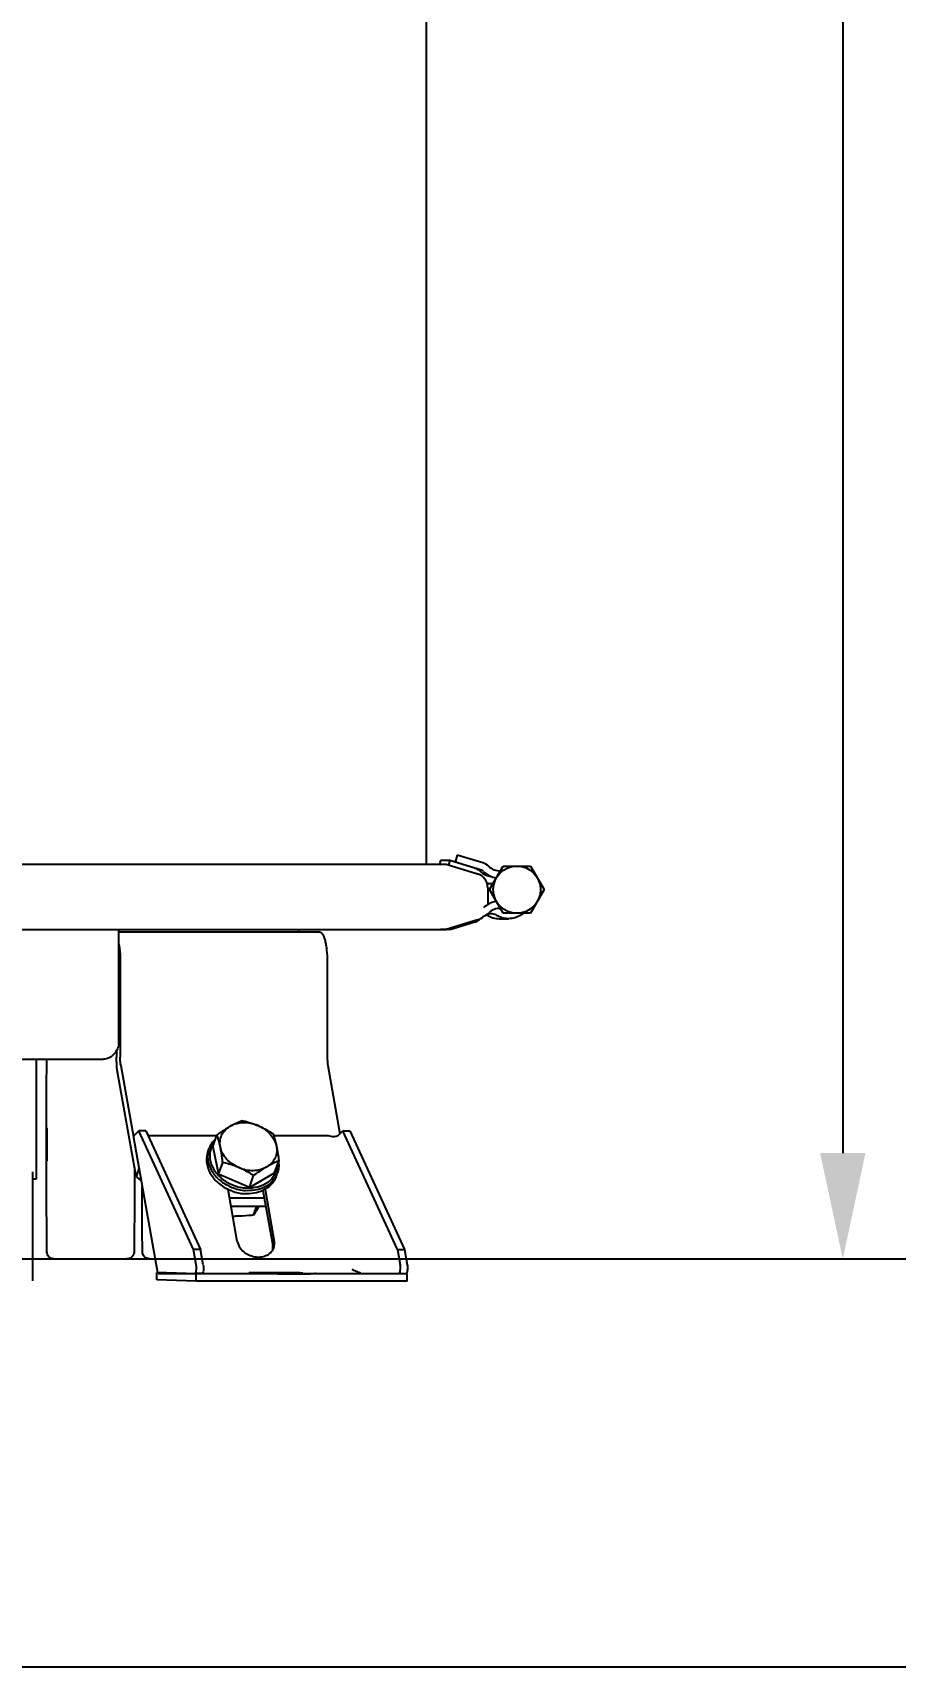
# Model space of a CAD drawing. Header units: millimetres. Extents: x 581 to 3895, y 0 to 3492.
# Drawn here: x 1595.2 to 1832.6, y 0 to 450.1 of the extents above; entities that cross this region are included whole.
import ezdxf

# ---------------------------------------------------------------- set-up
doc = ezdxf.new("R2010")
doc.units = ezdxf.units.MM
doc.header["$LTSCALE"] = 272.25
doc.header["$PDMODE"] = 3
doc.header["$PDSIZE"] = 8
doc.layers.get('0').update_dxf_attribs({"linetype": 'CONTINUOUS'})
doc.layers.get('Defpoints').update_dxf_attribs({"linetype": 'CONTINUOUS'})
doc.layers.add('00_BUW_DATUM', color=7, linetype='CONTINUOUS')
doc.layers.add('02___PRT_ALL_AXES', color=7, linetype='CONTINUOUS')
doc.styles.get("Standard").update_dxf_attribs({"font": 'calibri.ttf'})
doc.dimstyles.new('DIMSTYLE_4', dxfattribs={"dimtxt": 29.166667, "dimasz": 29.166667, "dimexe": 1.5, "dimexo": 1, "dimgap": 0.875, "dimtad": 1, "dimdec": 0, "dimdsep": 46, "dimtxsty": 'Standard', "dimblk": '_FILLED', "dimblk1": '_FILLED', "dimblk2": '_FILLED', "dimcen": 0.09, "dimazin": 2, "dimtp": 0.01, "dimtm": 0.01, "dimtfac": 1, "dimtdec": 0, "dimtofl": 0, "dimtmove": 0, "dimatfit": 3, "dimldrblk": '_FILLED', "dimfxl": 0, "dimtolj": 1, "dimarcsym": 0})

# ---------------------------------------------------------------- blocks, each defined once
blk = doc.blocks.new('_FILLED')
at = {"color": 0, "linetype": 'ByBlock'}
blk.add_solid([(0, 0), (-1, 0.214), (-1, -0.214)], dxfattribs=at)
blk = doc.blocks.new('*D120')
at = {"color": 0, "linetype": 'Continuous', "lineweight": -2}
for p, q in [((1403.57, 1881.74), (1915.46, 1881.74)), ((1913.96, 1852.58), (1913.96, 141.61)), ((1408.33, 112.44), (1915.46, 112.44))]:
    blk.add_line(p, q, dxfattribs=at)
at = {"layer": 'Defpoints', "color": 0}
for p in [(1402.57, 1881.74), (1407.33, 112.44), (1913.96, 112.44)]:
    blk.add_point(p, dxfattribs=at)
at = {"color": 0, "linetype": 'ByBlock', "lineweight": -2, "xscale": 29.1666666667, "yscale": 29.1666666667, "zscale": 29.1666666667}
for p, rotation in [((1913.96, 1881.74), 90), ((1913.96, 112.44), 270)]:
    blk.add_blockref('_FILLED', p, dxfattribs=dict(at, rotation=rotation))
at = {"color": 0, "insert": (1898.15, 997.09), "char_height": 29.1667, "attachment_point": 5, "rotation": 90}
blk.add_mtext('\\A1;\\A1;1705', dxfattribs=at)
blk = doc.blocks.new('*D121')
at = {"color": 0, "linetype": 'Continuous', "lineweight": -2}
for p, q in [((1571.26, 1821.01), (1819.65, 1821.01)), ((1818.15, 1791.85), (1818.15, 141.61)), ((1409.33, 112.44), (1819.65, 112.44))]:
    blk.add_line(p, q, dxfattribs=at)
at = {"layer": 'Defpoints', "color": 0}
for p in [(1570.26, 1821.01), (1408.33, 112.44), (1818.15, 112.44)]:
    blk.add_point(p, dxfattribs=at)
at = {"color": 0, "linetype": 'ByBlock', "lineweight": -2, "xscale": 29.1666666667, "yscale": 29.1666666667, "zscale": 29.1666666667}
for p, rotation in [((1818.15, 1821.01), 90), ((1818.15, 112.44), 270)]:
    blk.add_blockref('_FILLED', p, dxfattribs=dict(at, rotation=rotation))
at = {"color": 0, "insert": (1802.35, 966.73), "char_height": 29.1667, "attachment_point": 5, "rotation": 90}
blk.add_mtext('\\A1;\\A1;1645', dxfattribs=at)

msp = doc.modelspace()

# ---------------------------------------------------------------- linework, layer by layer
at = {"linetype": 'Continuous'}
for p, q in [((1707.467, 222.149), (1707.162, 221.114)), ((1709.992, 222.149), (1707.467, 222.149)), ((1709.992, 222.149), (1709.634, 220.936)), ((1716.91, 220.041), (1709.992, 222.149)), ((1712.042, 223.649), (1711.467, 221.733)), ((1718.491, 219.626), (1711.467, 221.733)), ((1719.066, 221.541), (1712.042, 223.649)), ((1720.297, 215.814), (1721.575, 215.814)), ((1721.835, 215.819), (1721.576, 215.814)), ((1721.754, 207.471), (1721.576, 207.475)), ((1618.934, 171.444), (1618.934, 203.174)), ((1668.467, 202.444), (1668.467, 203.174)), ((1707.467, 203.14), (1707.457, 203.174)), ((1709.992, 203.14), (1707.467, 203.14)), ((1709.992, 203.14), (1709.905, 203.435)), ((1709.992, 203.14), (1716.91, 205.247)), ((1723.642, 206.144), (1726.167, 206.144)), ((1674.258, 202.444), (1618.934, 202.444)), ((1619.325, 194.444), (1619.325, 167.967)), ((1676.28, 194.444), (1676.28, 167.967)), ((1505.797, 167.444), (1614.691, 167.444)), ((1596.198, 167.444), (1596.198, 134.444)), ((1618.314, 169.821), (1618.314, 167.967)), ((1623.678, 135.136), (1618.68, 163.378)), ((1619.508, 165.672), (1622.974, 146.087)), ((1676.462, 165.672), (1679.778, 146.939)), ((1622.961, 145.851), (1629.537, 108.698)), ((1624.422, 147.746), (1623.071, 146.314)), ((1626.357, 147.746), (1624.422, 147.746)), ((1639.484, 115.07), (1624.422, 147.746)), ((1626.357, 147.746), (1641.419, 115.07)), ((1645.86, 146.359), (1626.997, 146.359)), ((1676.628, 146.359), (1661.55, 146.359)), ((1679.188, 146.314), (1680.539, 147.746)), ((1680.539, 147.746), (1682.474, 147.746)), ((1695.601, 115.07), (1680.539, 147.746)), ((1682.474, 147.746), (1697.536, 115.07)), ((1644.761, 143.317), (1646.358, 135.753)), ((1624.47, 137.328), (1623.678, 135.136)), ((1625.034, 134.137), (1623.678, 135.136)), ((1654.86, 132.16), (1646.358, 135.753)), ((1654.86, 132.16), (1661.765, 136.132)), ((1596.198, 134.444), (1595.244, 134.444)), ((1651.539, 117.279), (1649.003, 131.606)), ((1658.598, 131.31), (1661.284, 116.132)), ((1659.163, 131.606), (1661.698, 117.279)), ((1649.423, 129.238), (1658.964, 129.238)), ((1649.829, 126.944), (1659.37, 126.944)), ((1655.991, 124.51), (1656.87, 126.944)), ((1641.419, 115.07), (1639.484, 115.07)), ((1640.233, 110.838), (1639.484, 115.07)), ((1642.168, 110.838), (1641.419, 115.07)), ((1695.601, 115.07), (1697.536, 115.07)), ((1695.601, 115.07), (1696.35, 110.838)), ((1697.536, 115.07), (1698.285, 110.838)), ((1629.367, 106.694), (1629.371, 108.694)), ((1640.224, 108.319), (1629.371, 108.694)), ((1629.782, 108.399), (1639.912, 108.399)), ((1641.847, 108.399), (1639.912, 108.399)), ((1640.22, 106.319), (1640.224, 108.319)), ((1698.276, 108.319), (1640.224, 108.319)), ((1658.379, 108.444), (1655.043, 108.559)), ((1669.556, 108.559), (1672.892, 108.444)), ((1696.029, 108.399), (1697.964, 108.399)), ((1696.029, 108.397), (1697.961, 108.33)), ((1698.272, 106.319), (1698.276, 108.319)), ((1640.22, 106.319), (1629.367, 106.694)), ((1698.272, 106.319), (1640.22, 106.319)), ((3894.928, 0), (580.651, 0))]:
    msp.add_line(p, q, dxfattribs=at)
for centre, radius, start, end in [((1717.917, 217.71), 4, 45.70585, 73.3), ((1723.804, 223.744), 4.43, 225.70585, 271.84973), ((1717.917, 217.71), 2, 45.70585, 73.3), ((1723.804, 223.744), 6.43, 225.70585, 261.33993), ((1719.142, 219.775), 1.961, 299.6327, 302.86191), ((1723.665, 212.774), 6.375, 120.45349, 122.86281), ((1721.578, 222.073), 6.259, 257.75391, 269.9877), ((1721.674, 219.682), 3.866, 272.38297, 273.81823), ((1717.917, 210.579), 4, 286.7, 314.29415), ((1723.804, 204.545), 6.43, 98.66007, 134.29415), ((1719.142, 205.513), 1.961, 57.1381, 60.36605), ((1723.804, 204.545), 4.43, 88.15027, 134.29415), ((1721.66, 205.554), 3.922, 57.13825, 60.54072), ((1726.185, 212.558), 4.417, 237.13925, 242.32217), ((1726.121, 212.548), 6.415, 302.87237, 310.12725), ((1715.765, 208.998), 3.922, 286.97449, 300.36153), ((1715.743, 209.028), 3.959, 300.41216, 313.71259), ((1649.692, 140.691), 6.312, 160.16371, 168.3948), ((1656.628, 138.187), 6.313, 331.89, 340.13884), ((1654.569, 143.523), 11.541, 237.58849, 239.11895), ((1654.687, 143.516), 11.575, 258.61426, 265.99517), ((1651.937, 148.057), 23.823, 266.05422, 267.88733), ((1658.431, 116.627), 3.324, 329.45428, 340.13629)]:
    msp.add_arc(centre, radius, start, end, dxfattribs=at)
for points, knots in [([(1716.91, 220.041), (1717.362, 219.903), (1717.94, 219.603), (1718.416, 219.185), (1718.529, 219.073)], [0, 0, 0, 0, 0.7484786, 1, 1, 1, 1]), ([(1718.529, 219.073), (1718.895, 218.71), (1719.762, 218.11), (1720.786, 217.856), (1721.298, 217.823)], [0, 0, 0, 0, 0.5009807, 1, 1, 1, 1]), ([(1720.206, 207.16), (1720.713, 206.832), (1721.826, 206.319), (1723.039, 206.144), (1723.641, 206.144)], [0, 0, 0, 0, 0.5005852, 1, 1, 1, 1]), ([(1722.731, 207.16), (1722.658, 207.207), (1722.357, 207.375), (1722.011, 207.46), (1721.754, 207.471)], [0, 0, 0, 0, 0.2515605, 1, 1, 1, 1]), ([(1726.167, 206.144), (1725.564, 206.144), (1724.351, 206.319), (1723.238, 206.832), (1722.731, 207.16)], [0, 0, 0, 0, 0.499418, 1, 1, 1, 1]), ([(1729.603, 207.16), (1729.095, 206.832), (1727.982, 206.319), (1726.769, 206.144), (1726.167, 206.144)], [0, 0, 0, 0, 0.500582, 1, 1, 1, 1]), ([(1618.934, 199.173), (1619, 198.816), (1619.24, 197.251), (1619.325, 195.664), (1619.325, 194.444)], [0, 0, 0, 0, 0.2291198, 1, 1, 1, 1]), ([(1674.258, 202.444), (1674.586, 202.444), (1675.062, 201.876), (1675.419, 201.041), (1675.722, 200.038), (1675.961, 198.84), (1676.211, 196.954), (1676.28, 195.466), (1676.28, 194.444)], [0, 0, 0, 0, 0.1152698, 0.2109985, 0.332861, 0.4777936, 0.6411703, 1, 1, 1, 1]), ([(1618.934, 171.444), (1618.814, 170.913), (1618.434, 169.882), (1617.479, 168.574), (1616.193, 167.666), (1615.18, 167.444), (1614.691, 167.444)], [0, 0, 0, 0, 0.2609567, 0.519541, 0.7654326, 1, 1, 1, 1]), ([(1599.062, 148.445), (1599.063, 150.273), (1599.068, 156.607), (1599.078, 162.94), (1599.095, 167.445)], [0, 0, 0, 0, 0.2886571, 1, 1, 1, 1]), ([(1618.68, 163.378), (1618.618, 163.727), (1618.395, 165.246), (1618.314, 166.785), (1618.314, 167.967)], [0, 0, 0, 0, 0.2305455, 1, 1, 1, 1]), ([(1619.508, 165.672), (1619.477, 165.847), (1619.365, 166.607), (1619.325, 167.376), (1619.325, 167.967)], [0, 0, 0, 0, 0.2305455, 1, 1, 1, 1]), ([(1676.28, 167.967), (1676.28, 167.764), (1676.295, 166.996), (1676.364, 166.229), (1676.462, 165.672)], [0, 0, 0, 0, 0.2642116, 1, 1, 1, 1]), ([(1599.061, 143.944), (1599.061, 145.071), (1599.061, 146.572), (1599.062, 148.072), (1599.062, 148.445)], [0, 0, 0, 0, 0.7512262, 1, 1, 1, 1]), ([(1623.071, 146.314), (1623.048, 146.276), (1622.971, 146.135), (1622.941, 145.965), (1622.961, 145.851)], [0, 0, 0, 0, 0.2780193, 1, 1, 1, 1]), ([(1645.531, 145.456), (1645.132, 145.094), (1644.423, 144.286), (1643.933, 143.328), (1643.754, 142.833)], [0, 0, 0, 0, 0.5055077, 1, 1, 1, 1]), ([(1645.209, 144.564), (1644.915, 144.177), (1644.416, 143.334), (1643.997, 141.922), (1643.927, 140.43), (1644.207, 138.917), (1644.822, 137.44), (1646.072, 135.56), (1647.4, 134.405), (1648.384, 133.78)], [0, 0, 0, 0, 0.115262, 0.2298633, 0.3462596, 0.4665443, 0.5920817, 0.7233552, 1, 1, 1, 1]), ([(1679.188, 146.314), (1679.083, 146.24), (1678.755, 146.141), (1677.893, 146.047), (1677.133, 146.174), (1676.628, 146.359)], [0, 0, 0, 0, 0.1474548, 0.3813532, 1, 1, 1, 1]), ([(1599.062, 139.443), (1599.062, 139.817), (1599.061, 141.317), (1599.061, 142.817), (1599.061, 143.944)], [0, 0, 0, 0, 0.248769, 1, 1, 1, 1]), ([(1643.508, 141.961), (1643.423, 141.545), (1643.335, 140.683), (1643.497, 138.91), (1644.355, 136.692), (1646.226, 134.392), (1647.893, 133.212), (1648.805, 132.723)], [0, 0, 0, 0, 0.1121929, 0.2270345, 0.4678216, 0.7267265, 1, 1, 1, 1]), ([(1601.148, 112.444), (1600.695, 112.444), (1599.781, 112.769), (1599.183, 113.758), (1599.137, 114.52), (1599.13, 115.072), (1599.122, 115.755), (1599.115, 116.677), (1599.107, 117.836), (1599.1, 119.224), (1599.091, 121.495), (1599.081, 124.799), (1599.072, 129.24), (1599.066, 134.196), (1599.063, 137.656), (1599.062, 139.443)], [0, 0, 0, 0, 0.0483556, 0.094774, 0.1137358, 0.1295243, 0.1537496, 0.1866474, 0.2280294, 0.2775684, 0.3348465, 0.4705803, 0.6305203, 0.8090901, 1, 1, 1, 1]), ([(1623.232, 137.653), (1623.231, 135.966), (1623.228, 132.715), (1623.221, 128.073), (1623.212, 123.944), (1623.202, 120.886), (1623.193, 118.794), (1623.187, 117.521), (1623.179, 116.46), (1623.173, 115.618), (1623.164, 114.996), (1623.159, 114.457), (1623.094, 113.697), (1622.463, 112.743), (1621.582, 112.444), (1621.148, 112.444)], [0, 0, 0, 0, 0.1923698, 0.3707702, 0.529448, 0.6633162, 0.7195764, 0.7681077, 0.8085375, 0.8405804, 0.8640949, 0.8794295, 0.9021622, 0.950446, 1, 1, 1, 1]), ([(1662.552, 138.302), (1662.532, 137.839), (1662.389, 136.916), (1661.859, 135.618), (1661.036, 134.461), (1659.563, 133.139), (1657.128, 132.054), (1654.976, 131.893), (1653.878, 131.969)], [0, 0, 0, 0, 0.1161827, 0.2316225, 0.3485811, 0.4690396, 0.724057, 1, 1, 1, 1]), ([(1662.197, 135.212), (1661.815, 134.499), (1660.735, 133.173), (1659.273, 132.306), (1658.48, 131.979)], [0, 0, 0, 0, 0.4853075, 1, 1, 1, 1]), ([(1662.873, 139.198), (1662.949, 138.665), (1662.98, 137.589), (1662.745, 136.537), (1662.566, 136.042)], [0, 0, 0, 0, 0.5055175, 1, 1, 1, 1]), ([(1627.445, 112.444), (1627.066, 112.444), (1626.296, 112.67), (1625.579, 113.502), (1625.438, 114.263), (1625.432, 114.79), (1625.424, 115.242), (1625.418, 115.856), (1625.409, 117.006), (1625.399, 118.839), (1625.388, 121.483), (1625.379, 124.67), (1625.371, 128.324), (1625.367, 130.908), (1625.365, 132.264)], [0, 0, 0, 0, 0.0542778, 0.1082408, 0.1482995, 0.1625324, 0.1838663, 0.2132076, 0.2505787, 0.3486863, 0.476023, 0.6295706, 0.8056434, 1, 1, 1, 1]), ([(1648.646, 133.618), (1648.934, 133.446), (1650.118, 132.805), (1651.412, 132.368), (1652.401, 132.168)], [0, 0, 0, 0, 0.249513, 1, 1, 1, 1]), ([(1648.805, 132.723), (1649.191, 132.517), (1650.77, 131.775), (1652.505, 131.364), (1653.807, 131.274)], [0, 0, 0, 0, 0.2513699, 1, 1, 1, 1]), ([(1658.48, 131.979), (1657.766, 131.684), (1656.216, 131.271), (1654.618, 131.218), (1653.807, 131.274)], [0, 0, 0, 0, 0.4875982, 1, 1, 1, 1]), ([(1657.484, 126.944), (1657.352, 126.719), (1656.867, 125.9), (1656.365, 125.091), (1655.991, 124.51)], [0, 0, 0, 0, 0.2737072, 1, 1, 1, 1]), ([(1655.991, 124.51), (1655.579, 124.458), (1653.942, 124.275), (1652.29, 124.205), (1651.059, 124.251)], [0, 0, 0, 0, 0.2519853, 1, 1, 1, 1]), ([(1651.539, 117.279), (1651.711, 116.307), (1652.899, 114.399), (1655.344, 113.151), (1657.519, 112.907), (1659.08, 113.158), (1660.41, 113.829), (1661.062, 114.546), (1661.294, 114.938)], [0, 0, 0, 0, 0.2409076, 0.5085827, 0.6427551, 0.7702951, 0.8889755, 1, 1, 1, 1]), ([(1661.557, 115.498), (1661.708, 115.917), (1661.794, 116.532), (1661.725, 117.128), (1661.698, 117.279)], [0, 0, 0, 0, 0.743751, 1, 1, 1, 1]), ([(1639.912, 108.399), (1640.013, 108.399), (1640.191, 108.757), (1640.277, 109.279), (1640.322, 110.047), (1640.279, 110.579), (1640.233, 110.838)], [0, 0, 0, 0, 0.1194238, 0.366131, 0.6884567, 1, 1, 1, 1]), ([(1642.168, 110.838), (1642.214, 110.579), (1642.257, 110.047), (1642.212, 109.279), (1642.127, 108.757), (1641.948, 108.399), (1641.847, 108.399)], [0, 0, 0, 0, 0.3115433, 0.633869, 0.8805762, 1, 1, 1, 1]), ([(1669.556, 108.559), (1668.536, 108.594), (1666.694, 108.599), (1663.957, 108.62), (1661.8, 108.624), (1660.05, 108.625), (1658.818, 108.623), (1657.699, 108.62), (1656.73, 108.614), (1656.03, 108.608), (1655.568, 108.602), (1655.3, 108.599), (1655.096, 108.59), (1654.933, 108.594), (1654.864, 108.574), (1654.8, 108.586), (1654.799, 108.576)], [0, 0, 0, 0, 0.2073789, 0.3743558, 0.5564387, 0.6458148, 0.7301925, 0.8068327, 0.8732489, 0.9272889, 0.949105, 0.9672007, 0.9814338, 0.9916935, 0.9978903, 1, 1, 1, 1]), ([(1654.799, 108.576), (1654.799, 108.57), (1654.832, 108.574), (1654.866, 108.564), (1654.949, 108.564), (1655.008, 108.56), (1655.043, 108.559)], [0, 0, 0, 0, 0.0647956, 0.2534539, 0.5656388, 1, 1, 1, 1]), ([(1658.379, 108.444), (1659.399, 108.409), (1661.241, 108.404), (1663.978, 108.383), (1666.135, 108.379), (1667.885, 108.378), (1669.117, 108.38), (1670.236, 108.383), (1671.205, 108.389), (1671.905, 108.395), (1672.367, 108.401), (1672.635, 108.404), (1672.839, 108.413), (1673.002, 108.409), (1673.071, 108.429), (1673.136, 108.417), (1673.136, 108.427)], [0, 0, 0, 0, 0.2073789, 0.3743558, 0.5564387, 0.6458148, 0.7301925, 0.8068327, 0.8732489, 0.9272889, 0.949105, 0.9672007, 0.9814338, 0.9916935, 0.9978903, 1, 1, 1, 1]), ([(1673.136, 108.427), (1673.136, 108.433), (1673.104, 108.429), (1673.069, 108.439), (1672.986, 108.439), (1672.928, 108.443), (1672.892, 108.444)], [0, 0, 0, 0, 0.0647956, 0.2534539, 0.5656388, 1, 1, 1, 1]), ([(1685.457, 108.544), (1685.3, 108.589), (1684.493, 108.826), (1683.707, 109.171), (1683.143, 109.547)], [0, 0, 0, 0, 0.1948902, 1, 1, 1, 1]), ([(1696.029, 108.399), (1696.13, 108.399), (1696.308, 108.757), (1696.393, 109.279), (1696.439, 110.047), (1696.396, 110.579), (1696.35, 110.838)], [0, 0, 0, 0, 0.1194238, 0.366131, 0.6884567, 1, 1, 1, 1]), ([(1698.285, 110.838), (1698.361, 110.409), (1698.379, 109.763), (1698.284, 108.992), (1698.192, 108.654), (1698.122, 108.531)], [0, 0, 0, 0, 0.5593687, 0.8176169, 1, 1, 1, 1])]:
    msp.add_open_spline(points, degree=3, knots=knots, dxfattribs=at)
for points in [[(1721.576, 207.475), (1721.056, 207.475), (1720.528, 207.377), (1720.042, 207.192)], [(1661.296, 114.938), (1661.36, 115.331), (1661.353, 115.74), (1661.284, 116.132)], [(1698.045, 108.433), (1698.023, 108.414), (1697.993, 108.399), (1697.964, 108.399)], [(1698.122, 108.531), (1698.101, 108.495), (1698.077, 108.46), (1698.045, 108.433)]]:
    msp.add_open_spline(points, degree=3, dxfattribs=at)
at = {"layer": '00_BUW_DATUM', "linetype": 'Continuous'}
for p, q in [((1720.96, 214.144), (1724.713, 220.644)), ((1724.713, 220.644), (1732.218, 220.644)), ((1732.218, 220.644), (1735.971, 214.144)), ((1724.713, 207.644), (1720.96, 214.144)), ((1735.971, 214.144), (1732.218, 207.644)), ((1732.218, 207.644), (1724.713, 207.644)), ((1644.761, 143.317), (1645.939, 146.578)), ((1643.443, 141.973), (1643.754, 142.833)), ((1646.358, 135.753), (1647.536, 139.014)), ((1654.86, 132.16), (1656.038, 135.422)), ((1661.765, 136.132), (1662.943, 139.393)), ((1662.255, 135.182), (1662.566, 136.042))]:
    msp.add_line(p, q, dxfattribs=at)
msp.add_circle((1728.466, 214.144), 6.5, dxfattribs=at)
for points, knots in [([(1645.939, 146.578), (1646.239, 146.8), (1647.407, 147.645), (1648.613, 148.441), (1649.539, 148.973)], [0, 0, 0, 0, 0.259316, 1, 1, 1, 1]), ([(1646.885, 143.206), (1646.768, 143.762), (1646.695, 144.901), (1647.143, 146.551), (1648.114, 147.974), (1649.034, 148.683), (1649.539, 148.973)], [0, 0, 0, 0, 0.2512282, 0.4954703, 0.7422044, 1, 1, 1, 1]), ([(1649.539, 148.973), (1649.824, 149.137), (1650.894, 149.726), (1652.011, 150.229), (1652.843, 150.549)], [0, 0, 0, 0, 0.2694557, 1, 1, 1, 1]), ([(1657.242, 149.163), (1655.98, 149.696), (1653.319, 150.246), (1650.635, 149.604), (1649.539, 148.973)], [0, 0, 0, 0, 0.5201806, 1, 1, 1, 1]), ([(1652.843, 150.549), (1653.213, 150.465), (1654.708, 150.1), (1656.175, 149.614), (1657.242, 149.163)], [0, 0, 0, 0, 0.2465898, 1, 1, 1, 1]), ([(1657.242, 149.163), (1657.602, 149.011), (1659.018, 148.369), (1660.367, 147.587), (1661.345, 146.957)], [0, 0, 0, 0, 0.2514014, 1, 1, 1, 1]), ([(1657.242, 149.163), (1657.879, 148.894), (1659.083, 148.233), (1660.602, 146.911), (1661.725, 145.347), (1662.168, 144.171), (1662.292, 143.585)], [0, 0, 0, 0, 0.2660017, 0.5239304, 0.7691536, 1, 1, 1, 1]), ([(1646.885, 143.206), (1646.819, 143.517), (1646.56, 144.656), (1646.224, 145.777), (1645.939, 146.578)], [0, 0, 0, 0, 0.2724435, 1, 1, 1, 1]), ([(1661.345, 146.957), (1661.435, 146.705), (1661.811, 145.599), (1662.106, 144.466), (1662.292, 143.585)], [0, 0, 0, 0, 0.2288258, 1, 1, 1, 1]), ([(1643.443, 141.973), (1643.281, 141.523), (1643.057, 140.575), (1643.048, 139.096), (1643.361, 137.605), (1644.205, 135.63), (1646.003, 133.396), (1647.941, 132.114), (1649.003, 131.606)], [0, 0, 0, 0, 0.1116942, 0.2254594, 0.3430014, 0.4654085, 0.7247313, 1, 1, 1, 1]), ([(1651.935, 137.628), (1651.298, 137.897), (1650.094, 138.557), (1648.575, 139.88), (1647.452, 141.443), (1647.009, 142.619), (1646.885, 143.206)], [0, 0, 0, 0, 0.2660017, 0.5239304, 0.7691536, 1, 1, 1, 1]), ([(1647.536, 139.014), (1647.493, 139.38), (1647.322, 140.784), (1647.101, 142.183), (1646.885, 143.206)], [0, 0, 0, 0, 0.260809, 1, 1, 1, 1]), ([(1662.292, 143.585), (1662.409, 143.029), (1662.482, 141.889), (1662.034, 140.239), (1661.062, 138.816), (1660.143, 138.108), (1659.638, 137.817)], [0, 0, 0, 0, 0.2512282, 0.4954703, 0.7422044, 1, 1, 1, 1]), ([(1662.292, 143.585), (1662.361, 143.257), (1662.63, 141.868), (1662.819, 140.465), (1662.943, 139.393)], [0, 0, 0, 0, 0.2370228, 1, 1, 1, 1]), ([(1651.935, 137.628), (1651.576, 137.779), (1650.143, 138.342), (1648.656, 138.759), (1647.536, 139.014)], [0, 0, 0, 0, 0.2532233, 1, 1, 1, 1]), ([(1651.935, 137.628), (1653.197, 137.094), (1655.858, 136.544), (1658.542, 137.187), (1659.638, 137.817)], [0, 0, 0, 0, 0.5201806, 1, 1, 1, 1]), ([(1656.038, 135.422), (1655.713, 135.63), (1654.395, 136.452), (1653.011, 137.173), (1651.935, 137.628)], [0, 0, 0, 0, 0.2482192, 1, 1, 1, 1]), ([(1659.638, 137.817), (1659.34, 137.645), (1658.104, 136.902), (1656.921, 136.073), (1656.038, 135.422)], [0, 0, 0, 0, 0.238767, 1, 1, 1, 1]), ([(1662.255, 135.182), (1662.106, 134.769), (1661.716, 133.966), (1660.6, 132.523), (1659.438, 131.71), (1658.598, 131.309)], [0, 0, 0, 0, 0.2418432, 0.4874962, 1, 1, 1, 1]), ([(1662.943, 139.393), (1662.678, 139.291), (1661.546, 138.834), (1660.451, 138.285), (1659.638, 137.817)], [0, 0, 0, 0, 0.231681, 1, 1, 1, 1]), ([(1649.003, 131.606), (1649.356, 131.437), (1650.789, 130.832), (1652.336, 130.494), (1653.496, 130.414)], [0, 0, 0, 0, 0.2516998, 1, 1, 1, 1]), ([(1658.598, 131.309), (1657.835, 130.945), (1656.147, 130.428), (1654.389, 130.352), (1653.496, 130.414)], [0, 0, 0, 0, 0.4859236, 1, 1, 1, 1])]:
    msp.add_open_spline(points, degree=3, knots=knots, dxfattribs=at)
at = {"layer": '02___PRT_ALL_AXES', "linetype": 'Continuous'}
for p, q in [((1703.467, 1122.574), (1703.467, 221.114)), ((1057.882, 221.114), (1709.052, 221.114)), ((1709.052, 221.114), (1717.637, 218.49)), ((1720.467, 214.664), (1720.467, 210.041)), ((1057.882, 203.174), (1709.052, 203.174)), ((1717.637, 205.799), (1709.052, 203.174)), ((1595.244, 106.444), (1595.244, 136.444)), ((1601.148, 112.444), (1621.148, 112.444)), ((1627.445, 112.444), (1628.874, 112.444))]:
    msp.add_line(p, q, dxfattribs=at)
for centre, start, end in [((1716.467, 214.664), 0, 73), ((1716.467, 209.624), 287, 315.89273)]:
    msp.add_arc(centre, 4, start, end, dxfattribs=at)
for points, knots in [([(1599.148, 148.444), (1599.141, 148.444), (1599.155, 148.398), (1599.139, 148.35), (1599.146, 148.234), (1599.142, 148.09), (1599.142, 147.9), (1599.14, 147.575), (1599.138, 147.085), (1599.137, 146.412), (1599.136, 145.644), (1599.135, 144.811), (1599.135, 144.237), (1599.135, 143.944)], [0, 0, 0, 0, 0.0048159, 0.0192232, 0.043069, 0.0761265, 0.1180921, 0.1685363, 0.2929005, 0.444446, 0.6173023, 0.8049473, 1, 1, 1, 1]), ([(1599.161, 143.944), (1599.161, 144.237), (1599.161, 144.811), (1599.16, 145.644), (1599.159, 146.412), (1599.157, 147.085), (1599.156, 147.575), (1599.154, 147.9), (1599.154, 148.09), (1599.149, 148.234), (1599.157, 148.35), (1599.141, 148.398), (1599.155, 148.444), (1599.148, 148.444)], [0, 0, 0, 0, 0.1950527, 0.3826977, 0.555554, 0.7070995, 0.8314637, 0.8819079, 0.9238735, 0.956931, 0.9807768, 0.9951841, 1, 1, 1, 1]), ([(1599.135, 143.944), (1599.135, 143.652), (1599.135, 143.078), (1599.136, 142.244), (1599.137, 141.476), (1599.138, 140.803), (1599.14, 140.313), (1599.142, 139.989), (1599.142, 139.799), (1599.146, 139.655), (1599.139, 139.538), (1599.155, 139.491), (1599.141, 139.444), (1599.148, 139.444)], [0, 0, 0, 0, 0.1950527, 0.3826977, 0.555554, 0.7070995, 0.8314637, 0.8819079, 0.9238735, 0.956931, 0.9807768, 0.9951841, 1, 1, 1, 1]), ([(1599.148, 139.444), (1599.155, 139.444), (1599.141, 139.491), (1599.157, 139.538), (1599.149, 139.655), (1599.154, 139.799), (1599.154, 139.989), (1599.156, 140.313), (1599.157, 140.803), (1599.159, 141.476), (1599.16, 142.244), (1599.161, 143.078), (1599.161, 143.652), (1599.161, 143.944)], [0, 0, 0, 0, 0.0048159, 0.0192232, 0.043069, 0.0761265, 0.1180921, 0.1685363, 0.2929005, 0.444446, 0.6173023, 0.8049473, 1, 1, 1, 1])]:
    msp.add_open_spline(points, degree=3, knots=knots, dxfattribs=at)

# ---------------------------------------------------------------- dimensions: what is measured, and where the dimension line sits
at = {"linetype": 'Continuous'}
dim = msp.add_linear_dim(base=(1913.962, 112.444), p1=(1402.569, 1881.744), p2=(1407.331, 112.444), angle=90, text='\\A1;1705', dimstyle='DIMSTYLE_4', override={"dimtxsty": 'Standard', "dimldrblk": '_FILLED'}, dxfattribs=at)
dim.commit()
dim.dimension.update_dxf_attribs({"geometry": '*D120', "text_midpoint": (1913.962, 997.094), "dimtype": 160})
dim = msp.add_linear_dim(base=(1818.153, 112.444), p1=(1570.258, 1821.014), p2=(1408.331, 112.444), angle=90, text='\\A1;1645', dimstyle='DIMSTYLE_4', override={"dimtxsty": 'Standard', "dimldrblk": '_FILLED'}, dxfattribs=at)
dim.commit()
dim.dimension.update_dxf_attribs({"geometry": '*D121', "text_midpoint": (1802.347, 966.729)})

doc.saveas('drawing.dxf')
